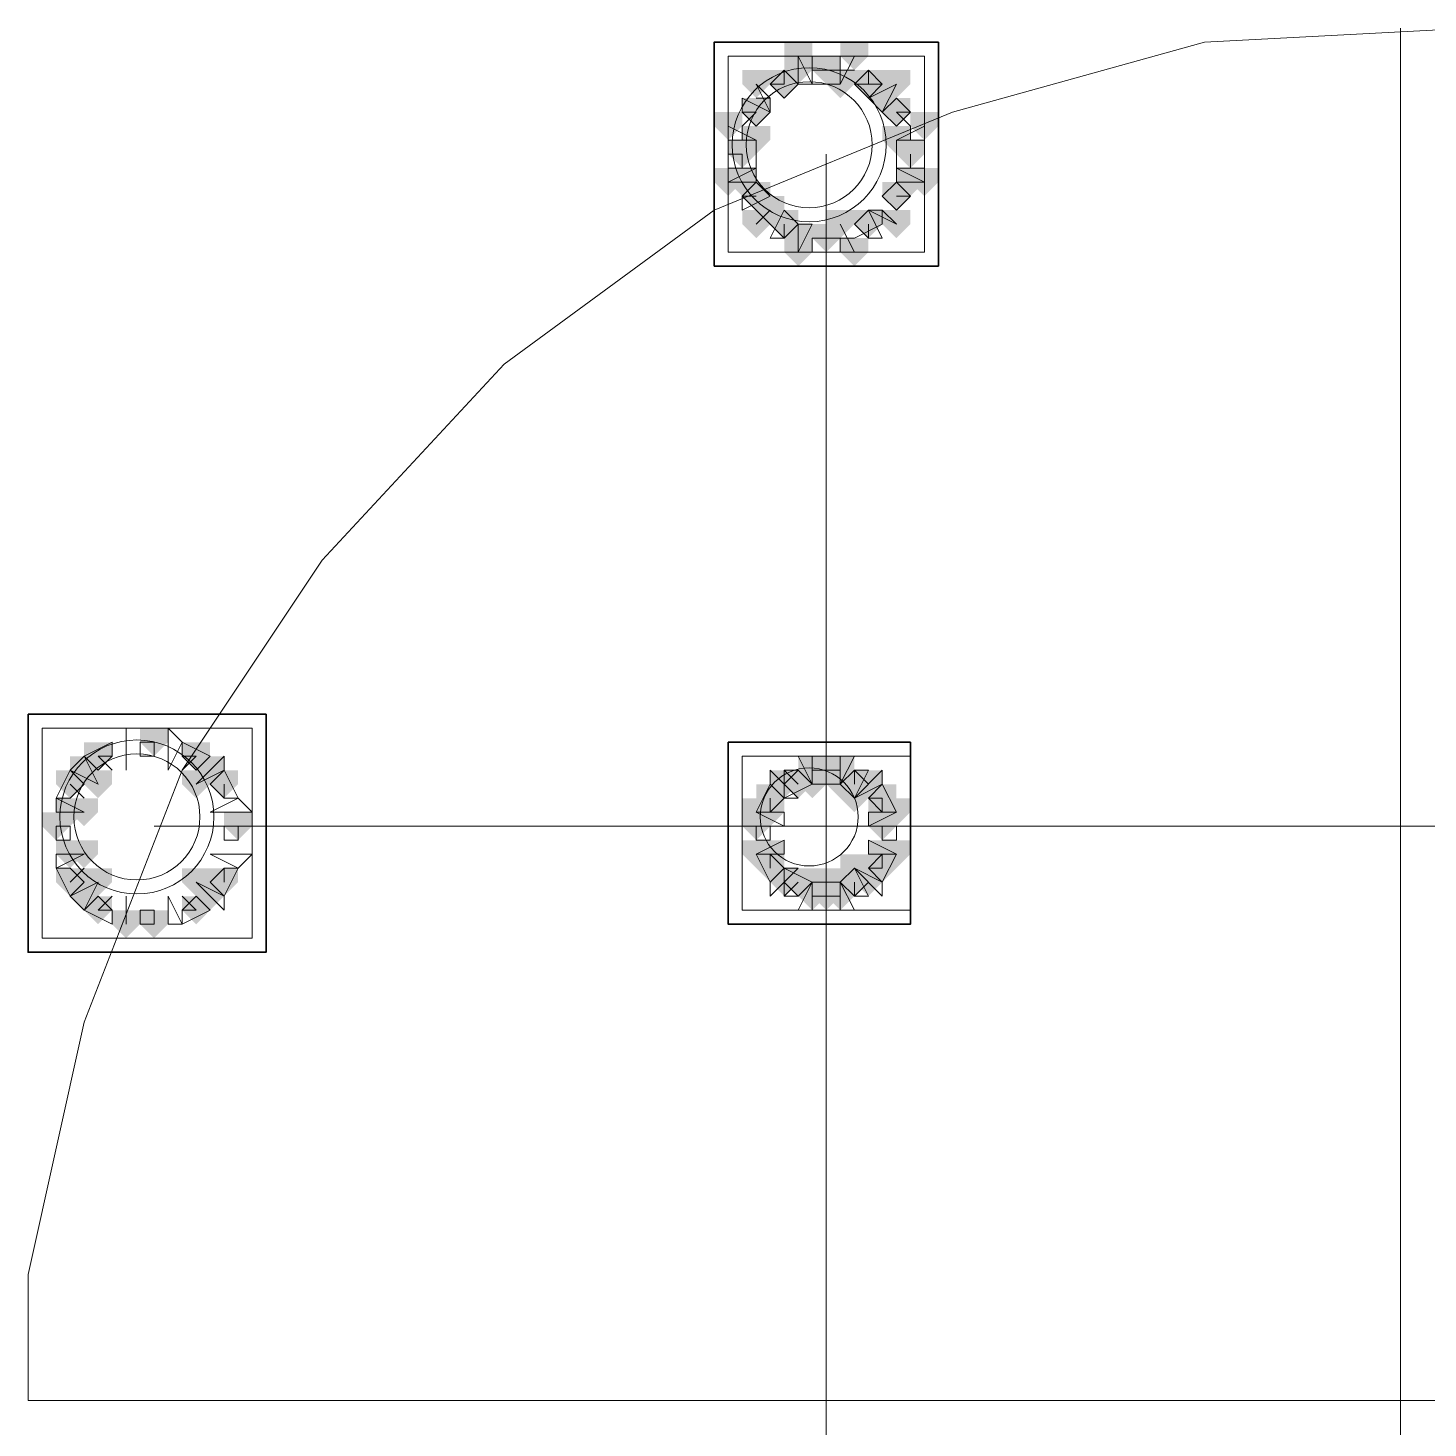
# Model space of a CAD drawing. Header units: millimetres. Extents: x 2315 to 4619, y 1334 to 1897.
# Drawn here: x 3536.06 to 3542.16, y 1554.59 to 1560.69 of the extents above; entities that cross this region are included whole.
import ezdxf

# ---------------------------------------------------------------- set-up
doc = ezdxf.new("R2010")
doc.units = ezdxf.units.MM
for name, color, linetype, true_color in [('PDF_10', 7, 'Continuous', 0x00b85c), ('PDF_AXIS', 7, 'Continuous', 0x00b85c), ('PDF_柱构件', 7, 'Continuous', 0x00b85c), ('PDF_转运站初步方案', 7, 'Continuous', 0x00b85c)]:
    doc.layers.add(name, color=color, linetype=linetype, true_color=true_color)
doc.layers.add('PDF_中心线层', color=1, linetype='Continuous')
doc.layers.add('PDF_粗实线层', color=7, linetype='Continuous')

msp = doc.modelspace()

# ---------------------------------------------------------------- hatches: boundary and pattern name
at = {"layer": 'PDF_10', "transparency": 33554559}
for points in [[(3539.5385, 1560.5703), (3539.4774, 1560.5703), (3539.4774, 1560.5093), (3539.5385, 1560.4482), (3539.5996, 1560.5093), (3539.5996, 1560.5703)], [(3539.5385, 1560.5703), (3539.4774, 1560.5703), (3539.4774, 1560.5093), (3539.5385, 1560.4482), (3539.5996, 1560.5093), (3539.5996, 1560.5703)], [(3539.5385, 1560.5703), (3539.4774, 1560.5703), (3539.4774, 1560.5093), (3539.5385, 1560.4482), (3539.5996, 1560.5093), (3539.5996, 1560.5703)], [(3539.3553, 1560.5093), (3539.2942, 1560.5093), (3539.2942, 1560.4482), (3539.3553, 1560.3871), (3539.4164, 1560.4482), (3539.4164, 1560.5093)], [(3539.3553, 1560.5093), (3539.2942, 1560.5093), (3539.2942, 1560.4482), (3539.3553, 1560.3871), (3539.4164, 1560.4482), (3539.4164, 1560.5093)], [(3539.7218, 1560.5093), (3539.6607, 1560.5093), (3539.6607, 1560.4482), (3539.7218, 1560.3871), (3539.7828, 1560.4482), (3539.7828, 1560.5093)], [(3539.7218, 1560.5093), (3539.6607, 1560.5093), (3539.6607, 1560.4482), (3539.7218, 1560.3871), (3539.7828, 1560.4482), (3539.7828, 1560.5093)], [(3539.2331, 1560.3871), (3539.172, 1560.3871), (3539.172, 1560.326), (3539.2331, 1560.2649), (3539.2942, 1560.326), (3539.2942, 1560.3871)], [(3539.2331, 1560.3871), (3539.172, 1560.3871), (3539.172, 1560.326), (3539.2331, 1560.2649), (3539.2942, 1560.326), (3539.2942, 1560.3871)], [(3539.8439, 1560.3871), (3539.7828, 1560.3871), (3539.7828, 1560.326), (3539.8439, 1560.2649), (3539.905, 1560.326), (3539.905, 1560.3871)], [(3539.8439, 1560.3871), (3539.7828, 1560.3871), (3539.7828, 1560.326), (3539.8439, 1560.2649), (3539.905, 1560.326), (3539.905, 1560.3871)], [(3539.172, 1560.2039), (3539.1109, 1560.2039), (3539.1109, 1560.1428), (3539.172, 1560.0817), (3539.2331, 1560.1428), (3539.2331, 1560.2039)], [(3539.172, 1560.2039), (3539.1109, 1560.2039), (3539.1109, 1560.1428), (3539.172, 1560.0817), (3539.2331, 1560.1428), (3539.2331, 1560.2039)], [(3539.905, 1560.2039), (3539.8439, 1560.2039), (3539.8439, 1560.1428), (3539.905, 1560.0817), (3539.9661, 1560.1428), (3539.9661, 1560.2039)], [(3539.905, 1560.2039), (3539.8439, 1560.2039), (3539.8439, 1560.1428), (3539.905, 1560.0817), (3539.9661, 1560.1428), (3539.9661, 1560.2039)], [(3539.905, 1560.2039), (3539.8439, 1560.2039), (3539.8439, 1560.1428), (3539.905, 1560.0817), (3539.9661, 1560.1428), (3539.9661, 1560.2039)], [(3539.2331, 1560.0206), (3539.172, 1560.0206), (3539.172, 1559.9595), (3539.2331, 1559.8985), (3539.2942, 1559.9595), (3539.2942, 1560.0206)], [(3539.2331, 1560.0206), (3539.172, 1560.0206), (3539.172, 1559.9595), (3539.2331, 1559.8985), (3539.2942, 1559.9595), (3539.2942, 1560.0206)], [(3539.8439, 1560.0206), (3539.7828, 1560.0206), (3539.7828, 1559.9595), (3539.8439, 1559.8985), (3539.905, 1559.9595), (3539.905, 1560.0206)], [(3539.8439, 1560.0206), (3539.7828, 1560.0206), (3539.7828, 1559.9595), (3539.8439, 1559.8985), (3539.905, 1559.9595), (3539.905, 1560.0206)], [(3539.3553, 1559.8985), (3539.2942, 1559.8985), (3539.2942, 1559.8374), (3539.3553, 1559.7763), (3539.4164, 1559.8374), (3539.4164, 1559.8985)], [(3539.3553, 1559.8985), (3539.2942, 1559.8985), (3539.2942, 1559.8374), (3539.3553, 1559.7763), (3539.4164, 1559.8374), (3539.4164, 1559.8985)], [(3539.7218, 1559.8985), (3539.6607, 1559.8985), (3539.6607, 1559.8374), (3539.7218, 1559.7763), (3539.7828, 1559.8374), (3539.7828, 1559.8985)], [(3539.7218, 1559.8985), (3539.6607, 1559.8985), (3539.6607, 1559.8374), (3539.7218, 1559.7763), (3539.7828, 1559.8374), (3539.7828, 1559.8985)], [(3539.5385, 1559.8374), (3539.4774, 1559.8374), (3539.4774, 1559.7763), (3539.5385, 1559.7152), (3539.5996, 1559.7763), (3539.5996, 1559.8374)], [(3539.5385, 1559.8374), (3539.4774, 1559.8374), (3539.4774, 1559.7763), (3539.5385, 1559.7152), (3539.5996, 1559.7763), (3539.5996, 1559.8374)], [(3536.6066, 1557.6385), (3536.5455, 1557.6385), (3536.5455, 1557.5774), (3536.6066, 1557.5163), (3536.6677, 1557.5774), (3536.6677, 1557.6385)], [(3536.6066, 1557.6385), (3536.5455, 1557.6385), (3536.5455, 1557.5774), (3536.6066, 1557.5163), (3536.6677, 1557.5774), (3536.6677, 1557.6385)], [(3536.3623, 1557.5774), (3536.3012, 1557.5774), (3536.3012, 1557.5163), (3536.3623, 1557.4552), (3536.4234, 1557.5163), (3536.4234, 1557.5774)], [(3536.3623, 1557.5774), (3536.3012, 1557.5774), (3536.3012, 1557.5163), (3536.3623, 1557.4552), (3536.4234, 1557.5163), (3536.4234, 1557.5774)], [(3536.7899, 1557.5774), (3536.7288, 1557.5774), (3536.7288, 1557.5163), (3536.7899, 1557.4552), (3536.8509, 1557.5163), (3536.8509, 1557.5774)], [(3536.7899, 1557.5774), (3536.7288, 1557.5774), (3536.7288, 1557.5163), (3536.7899, 1557.4552), (3536.8509, 1557.5163), (3536.8509, 1557.5774)], [(3539.5385, 1557.5163), (3539.4774, 1557.5163), (3539.4774, 1557.4552), (3539.5385, 1557.3941), (3539.5996, 1557.4552), (3539.5996, 1557.5163)], [(3539.5385, 1557.5163), (3539.4774, 1557.5163), (3539.4774, 1557.4552), (3539.5385, 1557.3941), (3539.5996, 1557.4552), (3539.5996, 1557.5163)], [(3539.5385, 1557.5163), (3539.4774, 1557.5163), (3539.4774, 1557.4552), (3539.5385, 1557.3941), (3539.5996, 1557.4552), (3539.5996, 1557.5163)], [(3536.2401, 1557.4552), (3536.1791, 1557.4552), (3536.1791, 1557.3941), (3536.2401, 1557.333), (3536.3012, 1557.3941), (3536.3012, 1557.4552)], [(3536.2401, 1557.4552), (3536.1791, 1557.4552), (3536.1791, 1557.3941), (3536.2401, 1557.333), (3536.3012, 1557.3941), (3536.3012, 1557.4552)], [(3536.912, 1557.4552), (3536.8509, 1557.4552), (3536.8509, 1557.3941), (3536.912, 1557.333), (3536.9731, 1557.3941), (3536.9731, 1557.4552)], [(3536.912, 1557.4552), (3536.8509, 1557.4552), (3536.8509, 1557.3941), (3536.912, 1557.333), (3536.9731, 1557.3941), (3536.9731, 1557.4552)], [(3539.4164, 1557.4552), (3539.3553, 1557.4552), (3539.3553, 1557.3941), (3539.4164, 1557.333), (3539.4774, 1557.3941), (3539.4774, 1557.4552)], [(3539.4164, 1557.4552), (3539.3553, 1557.4552), (3539.3553, 1557.3941), (3539.4164, 1557.333), (3539.4774, 1557.3941), (3539.4774, 1557.4552)], [(3539.6607, 1557.4552), (3539.5996, 1557.4552), (3539.5996, 1557.3941), (3539.6607, 1557.333), (3539.7218, 1557.3941), (3539.7218, 1557.4552)], [(3539.6607, 1557.4552), (3539.5996, 1557.4552), (3539.5996, 1557.3941), (3539.6607, 1557.333), (3539.7218, 1557.3941), (3539.7218, 1557.4552)], [(3539.2942, 1557.3941), (3539.2331, 1557.3941), (3539.2331, 1557.333), (3539.2942, 1557.272), (3539.3553, 1557.333), (3539.3553, 1557.3941)], [(3539.2942, 1557.3941), (3539.2331, 1557.3941), (3539.2331, 1557.333), (3539.2942, 1557.272), (3539.3553, 1557.333), (3539.3553, 1557.3941)], [(3539.2942, 1557.3941), (3539.2331, 1557.3941), (3539.2331, 1557.333), (3539.2942, 1557.272), (3539.3553, 1557.333), (3539.3553, 1557.3941)], [(3539.7828, 1557.3941), (3539.7218, 1557.3941), (3539.7218, 1557.333), (3539.7828, 1557.272), (3539.8439, 1557.333), (3539.8439, 1557.3941)], [(3539.7828, 1557.3941), (3539.7218, 1557.3941), (3539.7218, 1557.333), (3539.7828, 1557.272), (3539.8439, 1557.333), (3539.8439, 1557.3941)], [(3536.1791, 1557.272), (3536.118, 1557.272), (3536.118, 1557.2109), (3536.1791, 1557.1498), (3536.2401, 1557.2109), (3536.2401, 1557.272)], [(3536.1791, 1557.272), (3536.118, 1557.272), (3536.118, 1557.2109), (3536.1791, 1557.1498), (3536.2401, 1557.2109), (3536.2401, 1557.272)], [(3536.9731, 1557.272), (3536.912, 1557.272), (3536.912, 1557.2109), (3536.9731, 1557.1498), (3537.0342, 1557.2109), (3537.0342, 1557.272)], [(3536.9731, 1557.272), (3536.912, 1557.272), (3536.912, 1557.2109), (3536.9731, 1557.1498), (3537.0342, 1557.2109), (3537.0342, 1557.272)], [(3539.2331, 1557.272), (3539.172, 1557.272), (3539.172, 1557.2109), (3539.2331, 1557.1498), (3539.2942, 1557.2109), (3539.2942, 1557.272)], [(3539.2331, 1557.272), (3539.172, 1557.272), (3539.172, 1557.2109), (3539.2331, 1557.1498), (3539.2942, 1557.2109), (3539.2942, 1557.272)], [(3539.7828, 1557.272), (3539.7218, 1557.272), (3539.7218, 1557.2109), (3539.7828, 1557.1498), (3539.8439, 1557.2109), (3539.8439, 1557.272)], [(3539.7828, 1557.272), (3539.7218, 1557.272), (3539.7218, 1557.2109), (3539.7828, 1557.1498), (3539.8439, 1557.2109), (3539.8439, 1557.272)], [(3539.2942, 1557.0887), (3539.2331, 1557.0887), (3539.2331, 1557.0276), (3539.2942, 1556.9666), (3539.3553, 1557.0276), (3539.3553, 1557.0887)], [(3539.2942, 1557.0887), (3539.2331, 1557.0887), (3539.2331, 1557.0276), (3539.2942, 1556.9666), (3539.3553, 1557.0276), (3539.3553, 1557.0887)], [(3539.2942, 1557.0887), (3539.2331, 1557.0887), (3539.2331, 1557.0276), (3539.2942, 1556.9666), (3539.3553, 1557.0276), (3539.3553, 1557.0887)], [(3539.7828, 1557.0887), (3539.7218, 1557.0887), (3539.7218, 1557.0276), (3539.7828, 1556.9666), (3539.8439, 1557.0276), (3539.8439, 1557.0887)], [(3539.7828, 1557.0887), (3539.7218, 1557.0887), (3539.7218, 1557.0276), (3539.7828, 1556.9666), (3539.8439, 1557.0276), (3539.8439, 1557.0887)], [(3536.2401, 1557.0276), (3536.1791, 1557.0276), (3536.1791, 1556.9666), (3536.2401, 1556.9055), (3536.3012, 1556.9666), (3536.3012, 1557.0276)], [(3536.2401, 1557.0276), (3536.1791, 1557.0276), (3536.1791, 1556.9666), (3536.2401, 1556.9055), (3536.3012, 1556.9666), (3536.3012, 1557.0276)], [(3536.912, 1557.0276), (3536.8509, 1557.0276), (3536.8509, 1556.9666), (3536.912, 1556.9055), (3536.9731, 1556.9666), (3536.9731, 1557.0276)], [(3536.912, 1557.0276), (3536.8509, 1557.0276), (3536.8509, 1556.9666), (3536.912, 1556.9055), (3536.9731, 1556.9666), (3536.9731, 1557.0276)], [(3539.4164, 1557.0276), (3539.3553, 1557.0276), (3539.3553, 1556.9666), (3539.4164, 1556.9055), (3539.4774, 1556.9666), (3539.4774, 1557.0276)], [(3539.4164, 1557.0276), (3539.3553, 1557.0276), (3539.3553, 1556.9666), (3539.4164, 1556.9055), (3539.4774, 1556.9666), (3539.4774, 1557.0276)], [(3539.6607, 1557.0276), (3539.5996, 1557.0276), (3539.5996, 1556.9666), (3539.6607, 1556.9055), (3539.7218, 1556.9666), (3539.7218, 1557.0276)], [(3539.6607, 1557.0276), (3539.5996, 1557.0276), (3539.5996, 1556.9666), (3539.6607, 1556.9055), (3539.7218, 1556.9666), (3539.7218, 1557.0276)], [(3539.5385, 1556.9666), (3539.4774, 1556.9666), (3539.4774, 1556.9055), (3539.5385, 1556.8444), (3539.5996, 1556.9055), (3539.5996, 1556.9666)], [(3539.5385, 1556.9666), (3539.4774, 1556.9666), (3539.4774, 1556.9055), (3539.5385, 1556.8444), (3539.5996, 1556.9055), (3539.5996, 1556.9666)], [(3539.5385, 1556.9666), (3539.4774, 1556.9666), (3539.4774, 1556.9055), (3539.5385, 1556.8444), (3539.5996, 1556.9055), (3539.5996, 1556.9666)], [(3536.3623, 1556.9055), (3536.3012, 1556.9055), (3536.3012, 1556.8444), (3536.3623, 1556.7833), (3536.4234, 1556.8444), (3536.4234, 1556.9055)], [(3536.3623, 1556.9055), (3536.3012, 1556.9055), (3536.3012, 1556.8444), (3536.3623, 1556.7833), (3536.4234, 1556.8444), (3536.4234, 1556.9055)], [(3536.7899, 1556.9055), (3536.7288, 1556.9055), (3536.7288, 1556.8444), (3536.7899, 1556.7833), (3536.8509, 1556.8444), (3536.8509, 1556.9055)], [(3536.7899, 1556.9055), (3536.7288, 1556.9055), (3536.7288, 1556.8444), (3536.7899, 1556.7833), (3536.8509, 1556.8444), (3536.8509, 1556.9055)], [(3536.6066, 1556.8444), (3536.5455, 1556.8444), (3536.5455, 1556.7833), (3536.6066, 1556.7222), (3536.6677, 1556.7833), (3536.6677, 1556.8444)], [(3536.6066, 1556.8444), (3536.5455, 1556.8444), (3536.5455, 1556.7833), (3536.6066, 1556.7222), (3536.6677, 1556.7833), (3536.6677, 1556.8444)]]:
    msp.add_hatch(color=256, dxfattribs=at).paths.add_polyline_path(points)
at = {"layer": 'PDF_柱构件', "transparency": 33554559}
for points in [[(3539.4164, 1560.6314), (3539.3553, 1560.6314), (3539.3553, 1560.5703), (3539.4164, 1560.5093), (3539.4774, 1560.5703), (3539.4774, 1560.6314)], [(3539.6607, 1560.6314), (3539.5996, 1560.6314), (3539.5996, 1560.5703), (3539.6607, 1560.5093), (3539.7218, 1560.5703), (3539.7218, 1560.6314)], [(3539.4164, 1560.5703), (3539.3553, 1560.5703), (3539.3553, 1560.5093), (3539.4164, 1560.4482), (3539.4774, 1560.5093), (3539.4774, 1560.5703)], [(3539.2331, 1560.5093), (3539.172, 1560.5093), (3539.172, 1560.4482), (3539.2331, 1560.3871), (3539.2942, 1560.4482), (3539.2942, 1560.5093)], [(3539.5996, 1560.5093), (3539.5385, 1560.5093), (3539.5385, 1560.4482), (3539.5996, 1560.3871), (3539.6607, 1560.4482), (3539.6607, 1560.5093)], [(3539.8439, 1560.5093), (3539.7828, 1560.5093), (3539.7828, 1560.4482), (3539.8439, 1560.3871), (3539.905, 1560.4482), (3539.905, 1560.5093)], [(3539.7828, 1560.4482), (3539.7218, 1560.4482), (3539.7218, 1560.3871), (3539.7828, 1560.326), (3539.8439, 1560.3871), (3539.8439, 1560.4482)], [(3539.1109, 1560.326), (3539.0499, 1560.326), (3539.0499, 1560.2649), (3539.1109, 1560.2039), (3539.172, 1560.2649), (3539.172, 1560.326)], [(3539.9661, 1560.326), (3539.905, 1560.326), (3539.905, 1560.2649), (3539.9661, 1560.2039), (3540.0272, 1560.2649), (3540.0272, 1560.326)], [(3539.2331, 1560.2649), (3539.172, 1560.2649), (3539.172, 1560.2039), (3539.2331, 1560.1428), (3539.2942, 1560.2039), (3539.2942, 1560.2649)], [(3539.8439, 1560.2649), (3539.7828, 1560.2649), (3539.7828, 1560.2039), (3539.8439, 1560.1428), (3539.905, 1560.2039), (3539.905, 1560.2649)], [(3539.1109, 1560.0817), (3539.0499, 1560.0817), (3539.0499, 1560.0206), (3539.1109, 1559.9595), (3539.172, 1560.0206), (3539.172, 1560.0817)], [(3539.172, 1560.0817), (3539.1109, 1560.0817), (3539.1109, 1560.0206), (3539.172, 1559.9595), (3539.2331, 1560.0206), (3539.2331, 1560.0817)], [(3539.905, 1560.0817), (3539.8439, 1560.0817), (3539.8439, 1560.0206), (3539.905, 1559.9595), (3539.9661, 1560.0206), (3539.9661, 1560.0817)], [(3539.9661, 1560.0817), (3539.905, 1560.0817), (3539.905, 1560.0206), (3539.9661, 1559.9595), (3540.0272, 1560.0206), (3540.0272, 1560.0817)], [(3539.2942, 1559.9595), (3539.2331, 1559.9595), (3539.2331, 1559.8985), (3539.2942, 1559.8374), (3539.3553, 1559.8985), (3539.3553, 1559.9595)], [(3539.2331, 1559.8985), (3539.172, 1559.8985), (3539.172, 1559.8374), (3539.2331, 1559.7763), (3539.2942, 1559.8374), (3539.2942, 1559.8985)], [(3539.5996, 1559.8985), (3539.5385, 1559.8985), (3539.5385, 1559.8374), (3539.5996, 1559.7763), (3539.6607, 1559.8374), (3539.6607, 1559.8985)], [(3539.8439, 1559.8985), (3539.7828, 1559.8985), (3539.7828, 1559.8374), (3539.8439, 1559.7763), (3539.905, 1559.8374), (3539.905, 1559.8985)], [(3539.4164, 1559.8374), (3539.3553, 1559.8374), (3539.3553, 1559.7763), (3539.4164, 1559.7152), (3539.4774, 1559.7763), (3539.4774, 1559.8374)], [(3539.4164, 1559.7763), (3539.3553, 1559.7763), (3539.3553, 1559.7152), (3539.4164, 1559.6541), (3539.4774, 1559.7152), (3539.4774, 1559.7763)], [(3539.6607, 1559.7763), (3539.5996, 1559.7763), (3539.5996, 1559.7152), (3539.6607, 1559.6541), (3539.7218, 1559.7152), (3539.7218, 1559.7763)], [(3536.3012, 1557.5163), (3536.2401, 1557.5163), (3536.2401, 1557.4552), (3536.3012, 1557.3941), (3536.3623, 1557.4552), (3536.3623, 1557.5163)], [(3536.8509, 1557.5163), (3536.7899, 1557.5163), (3536.7899, 1557.4552), (3536.8509, 1557.3941), (3536.912, 1557.4552), (3536.912, 1557.5163)], [(3539.4774, 1557.5163), (3539.4164, 1557.5163), (3539.4164, 1557.4552), (3539.4774, 1557.3941), (3539.5385, 1557.4552), (3539.5385, 1557.5163)], [(3539.5996, 1557.5163), (3539.5385, 1557.5163), (3539.5385, 1557.4552), (3539.5996, 1557.3941), (3539.6607, 1557.4552), (3539.6607, 1557.5163)], [(3536.3623, 1557.4552), (3536.3012, 1557.4552), (3536.3012, 1557.3941), (3536.3623, 1557.333), (3536.4234, 1557.3941), (3536.4234, 1557.4552)], [(3536.7899, 1557.4552), (3536.7288, 1557.4552), (3536.7288, 1557.3941), (3536.7899, 1557.333), (3536.8509, 1557.3941), (3536.8509, 1557.4552)], [(3539.3553, 1557.4552), (3539.2942, 1557.4552), (3539.2942, 1557.3941), (3539.3553, 1557.333), (3539.4164, 1557.3941), (3539.4164, 1557.4552)], [(3539.4774, 1557.4552), (3539.4164, 1557.4552), (3539.4164, 1557.3941), (3539.4774, 1557.333), (3539.5385, 1557.3941), (3539.5385, 1557.4552)], [(3539.5996, 1557.4552), (3539.5385, 1557.4552), (3539.5385, 1557.3941), (3539.5996, 1557.333), (3539.6607, 1557.3941), (3539.6607, 1557.4552)], [(3539.7218, 1557.4552), (3539.6607, 1557.4552), (3539.6607, 1557.3941), (3539.7218, 1557.333), (3539.7828, 1557.3941), (3539.7828, 1557.4552)], [(3539.6607, 1557.3941), (3539.5996, 1557.3941), (3539.5996, 1557.333), (3539.6607, 1557.272), (3539.7218, 1557.333), (3539.7218, 1557.3941)], [(3536.2401, 1557.333), (3536.1791, 1557.333), (3536.1791, 1557.272), (3536.2401, 1557.2109), (3536.3012, 1557.272), (3536.3012, 1557.333)], [(3536.3012, 1557.333), (3536.2401, 1557.333), (3536.2401, 1557.272), (3536.3012, 1557.2109), (3536.3623, 1557.272), (3536.3623, 1557.333)], [(3539.2331, 1557.333), (3539.172, 1557.333), (3539.172, 1557.272), (3539.2331, 1557.2109), (3539.2942, 1557.272), (3539.2942, 1557.333)], [(3539.2942, 1557.333), (3539.2331, 1557.333), (3539.2331, 1557.272), (3539.2942, 1557.2109), (3539.3553, 1557.272), (3539.3553, 1557.333)], [(3539.7828, 1557.333), (3539.7218, 1557.333), (3539.7218, 1557.272), (3539.7828, 1557.2109), (3539.8439, 1557.272), (3539.8439, 1557.333)], [(3539.8439, 1557.333), (3539.7828, 1557.333), (3539.7828, 1557.272), (3539.8439, 1557.2109), (3539.905, 1557.272), (3539.905, 1557.333)], [(3536.2401, 1557.1498), (3536.1791, 1557.1498), (3536.1791, 1557.0887), (3536.2401, 1557.0276), (3536.3012, 1557.0887), (3536.3012, 1557.1498)], [(3536.3012, 1557.1498), (3536.2401, 1557.1498), (3536.2401, 1557.0887), (3536.3012, 1557.0276), (3536.3623, 1557.0887), (3536.3623, 1557.1498)], [(3539.2331, 1557.1498), (3539.172, 1557.1498), (3539.172, 1557.0887), (3539.2331, 1557.0276), (3539.2942, 1557.0887), (3539.2942, 1557.1498)], [(3539.2942, 1557.1498), (3539.2331, 1557.1498), (3539.2331, 1557.0887), (3539.2942, 1557.0276), (3539.3553, 1557.0887), (3539.3553, 1557.1498)], [(3539.7828, 1557.1498), (3539.7218, 1557.1498), (3539.7218, 1557.0887), (3539.7828, 1557.0276), (3539.8439, 1557.0887), (3539.8439, 1557.1498)], [(3539.8439, 1557.1498), (3539.7828, 1557.1498), (3539.7828, 1557.0887), (3539.8439, 1557.0276), (3539.905, 1557.0887), (3539.905, 1557.1498)], [(3539.6607, 1557.0887), (3539.5996, 1557.0887), (3539.5996, 1557.0276), (3539.6607, 1556.9666), (3539.7218, 1557.0276), (3539.7218, 1557.0887)], [(3536.3623, 1557.0276), (3536.3012, 1557.0276), (3536.3012, 1556.9666), (3536.3623, 1556.9055), (3536.4234, 1556.9666), (3536.4234, 1557.0276)], [(3536.7899, 1557.0276), (3536.7288, 1557.0276), (3536.7288, 1556.9666), (3536.7899, 1556.9055), (3536.8509, 1556.9666), (3536.8509, 1557.0276)], [(3539.3553, 1557.0276), (3539.2942, 1557.0276), (3539.2942, 1556.9666), (3539.3553, 1556.9055), (3539.4164, 1556.9666), (3539.4164, 1557.0276)], [(3539.4774, 1557.0276), (3539.4164, 1557.0276), (3539.4164, 1556.9666), (3539.4774, 1556.9055), (3539.5385, 1556.9666), (3539.5385, 1557.0276)], [(3539.5996, 1557.0276), (3539.5385, 1557.0276), (3539.5385, 1556.9666), (3539.5996, 1556.9055), (3539.6607, 1556.9666), (3539.6607, 1557.0276)], [(3539.7218, 1557.0276), (3539.6607, 1557.0276), (3539.6607, 1556.9666), (3539.7218, 1556.9055), (3539.7828, 1556.9666), (3539.7828, 1557.0276)], [(3536.3012, 1556.9666), (3536.2401, 1556.9666), (3536.2401, 1556.9055), (3536.3012, 1556.8444), (3536.3623, 1556.9055), (3536.3623, 1556.9666)], [(3536.8509, 1556.9666), (3536.7899, 1556.9666), (3536.7899, 1556.9055), (3536.8509, 1556.8444), (3536.912, 1556.9055), (3536.912, 1556.9666)], [(3539.4774, 1556.9666), (3539.4164, 1556.9666), (3539.4164, 1556.9055), (3539.4774, 1556.8444), (3539.5385, 1556.9055), (3539.5385, 1556.9666)], [(3539.5996, 1556.9666), (3539.5385, 1556.9666), (3539.5385, 1556.9055), (3539.5996, 1556.8444), (3539.6607, 1556.9055), (3539.6607, 1556.9666)], [(3536.4845, 1556.8444), (3536.4234, 1556.8444), (3536.4234, 1556.7833), (3536.4845, 1556.7222), (3536.5455, 1556.7833), (3536.5455, 1556.8444)]]:
    msp.add_hatch(color=256, dxfattribs=at).paths.add_polyline_path(points)
at = {"layer": 'PDF_转运站初步方案', "transparency": 33554559}
for points in [[(3539.5385, 1560.5703), (3539.4774, 1560.5703), (3539.4774, 1560.5093), (3539.5385, 1560.4482), (3539.5996, 1560.5093), (3539.5996, 1560.5703)], [(3539.5385, 1560.5703), (3539.4774, 1560.5703), (3539.4774, 1560.5093), (3539.5385, 1560.4482), (3539.5996, 1560.5093), (3539.5996, 1560.5703)], [(3539.3553, 1560.5093), (3539.2942, 1560.5093), (3539.2942, 1560.4482), (3539.3553, 1560.3871), (3539.4164, 1560.4482), (3539.4164, 1560.5093)], [(3539.3553, 1560.5093), (3539.2942, 1560.5093), (3539.2942, 1560.4482), (3539.3553, 1560.3871), (3539.4164, 1560.4482), (3539.4164, 1560.5093)], [(3539.7218, 1560.5093), (3539.6607, 1560.5093), (3539.6607, 1560.4482), (3539.7218, 1560.3871), (3539.7828, 1560.4482), (3539.7828, 1560.5093)], [(3539.7218, 1560.5093), (3539.6607, 1560.5093), (3539.6607, 1560.4482), (3539.7218, 1560.3871), (3539.7828, 1560.4482), (3539.7828, 1560.5093)], [(3539.2331, 1560.3871), (3539.172, 1560.3871), (3539.172, 1560.326), (3539.2331, 1560.2649), (3539.2942, 1560.326), (3539.2942, 1560.3871)], [(3539.2331, 1560.3871), (3539.172, 1560.3871), (3539.172, 1560.326), (3539.2331, 1560.2649), (3539.2942, 1560.326), (3539.2942, 1560.3871)], [(3539.8439, 1560.3871), (3539.7828, 1560.3871), (3539.7828, 1560.326), (3539.8439, 1560.2649), (3539.905, 1560.326), (3539.905, 1560.3871)], [(3539.8439, 1560.3871), (3539.7828, 1560.3871), (3539.7828, 1560.326), (3539.8439, 1560.2649), (3539.905, 1560.326), (3539.905, 1560.3871)], [(3539.172, 1560.2039), (3539.1109, 1560.2039), (3539.1109, 1560.1428), (3539.172, 1560.0817), (3539.2331, 1560.1428), (3539.2331, 1560.2039)], [(3539.172, 1560.2039), (3539.1109, 1560.2039), (3539.1109, 1560.1428), (3539.172, 1560.0817), (3539.2331, 1560.1428), (3539.2331, 1560.2039)], [(3539.905, 1560.2039), (3539.8439, 1560.2039), (3539.8439, 1560.1428), (3539.905, 1560.0817), (3539.9661, 1560.1428), (3539.9661, 1560.2039)], [(3539.905, 1560.2039), (3539.8439, 1560.2039), (3539.8439, 1560.1428), (3539.905, 1560.0817), (3539.9661, 1560.1428), (3539.9661, 1560.2039)], [(3539.2331, 1560.0206), (3539.172, 1560.0206), (3539.172, 1559.9595), (3539.2331, 1559.8985), (3539.2942, 1559.9595), (3539.2942, 1560.0206)], [(3539.2331, 1560.0206), (3539.172, 1560.0206), (3539.172, 1559.9595), (3539.2331, 1559.8985), (3539.2942, 1559.9595), (3539.2942, 1560.0206)], [(3539.8439, 1560.0206), (3539.7828, 1560.0206), (3539.7828, 1559.9595), (3539.8439, 1559.8985), (3539.905, 1559.9595), (3539.905, 1560.0206)], [(3539.8439, 1560.0206), (3539.7828, 1560.0206), (3539.7828, 1559.9595), (3539.8439, 1559.8985), (3539.905, 1559.9595), (3539.905, 1560.0206)], [(3539.3553, 1559.8985), (3539.2942, 1559.8985), (3539.2942, 1559.8374), (3539.3553, 1559.7763), (3539.4164, 1559.8374), (3539.4164, 1559.8985)], [(3539.3553, 1559.8985), (3539.2942, 1559.8985), (3539.2942, 1559.8374), (3539.3553, 1559.7763), (3539.4164, 1559.8374), (3539.4164, 1559.8985)], [(3539.7218, 1559.8985), (3539.6607, 1559.8985), (3539.6607, 1559.8374), (3539.7218, 1559.7763), (3539.7828, 1559.8374), (3539.7828, 1559.8985)], [(3539.7218, 1559.8985), (3539.6607, 1559.8985), (3539.6607, 1559.8374), (3539.7218, 1559.7763), (3539.7828, 1559.8374), (3539.7828, 1559.8985)], [(3539.5385, 1559.8374), (3539.4774, 1559.8374), (3539.4774, 1559.7763), (3539.5385, 1559.7152), (3539.5996, 1559.7763), (3539.5996, 1559.8374)], [(3539.5385, 1559.8374), (3539.4774, 1559.8374), (3539.4774, 1559.7763), (3539.5385, 1559.7152), (3539.5996, 1559.7763), (3539.5996, 1559.8374)], [(3536.6066, 1557.6385), (3536.5455, 1557.6385), (3536.5455, 1557.5774), (3536.6066, 1557.5163), (3536.6677, 1557.5774), (3536.6677, 1557.6385)], [(3536.6066, 1557.6385), (3536.5455, 1557.6385), (3536.5455, 1557.5774), (3536.6066, 1557.5163), (3536.6677, 1557.5774), (3536.6677, 1557.6385)], [(3536.3623, 1557.5774), (3536.3012, 1557.5774), (3536.3012, 1557.5163), (3536.3623, 1557.4552), (3536.4234, 1557.5163), (3536.4234, 1557.5774)], [(3536.3623, 1557.5774), (3536.3012, 1557.5774), (3536.3012, 1557.5163), (3536.3623, 1557.4552), (3536.4234, 1557.5163), (3536.4234, 1557.5774)], [(3536.7899, 1557.5774), (3536.7288, 1557.5774), (3536.7288, 1557.5163), (3536.7899, 1557.4552), (3536.8509, 1557.5163), (3536.8509, 1557.5774)], [(3536.7899, 1557.5774), (3536.7288, 1557.5774), (3536.7288, 1557.5163), (3536.7899, 1557.4552), (3536.8509, 1557.5163), (3536.8509, 1557.5774)], [(3539.5385, 1557.5163), (3539.4774, 1557.5163), (3539.4774, 1557.4552), (3539.5385, 1557.3941), (3539.5996, 1557.4552), (3539.5996, 1557.5163)], [(3539.5385, 1557.5163), (3539.4774, 1557.5163), (3539.4774, 1557.4552), (3539.5385, 1557.3941), (3539.5996, 1557.4552), (3539.5996, 1557.5163)], [(3536.2401, 1557.4552), (3536.1791, 1557.4552), (3536.1791, 1557.3941), (3536.2401, 1557.333), (3536.3012, 1557.3941), (3536.3012, 1557.4552)], [(3536.2401, 1557.4552), (3536.1791, 1557.4552), (3536.1791, 1557.3941), (3536.2401, 1557.333), (3536.3012, 1557.3941), (3536.3012, 1557.4552)], [(3536.912, 1557.4552), (3536.8509, 1557.4552), (3536.8509, 1557.3941), (3536.912, 1557.333), (3536.9731, 1557.3941), (3536.9731, 1557.4552)], [(3536.912, 1557.4552), (3536.8509, 1557.4552), (3536.8509, 1557.3941), (3536.912, 1557.333), (3536.9731, 1557.3941), (3536.9731, 1557.4552)], [(3539.4164, 1557.4552), (3539.3553, 1557.4552), (3539.3553, 1557.3941), (3539.4164, 1557.333), (3539.4774, 1557.3941), (3539.4774, 1557.4552)], [(3539.4164, 1557.4552), (3539.3553, 1557.4552), (3539.3553, 1557.3941), (3539.4164, 1557.333), (3539.4774, 1557.3941), (3539.4774, 1557.4552)], [(3539.6607, 1557.4552), (3539.5996, 1557.4552), (3539.5996, 1557.3941), (3539.6607, 1557.333), (3539.7218, 1557.3941), (3539.7218, 1557.4552)], [(3539.6607, 1557.4552), (3539.5996, 1557.4552), (3539.5996, 1557.3941), (3539.6607, 1557.333), (3539.7218, 1557.3941), (3539.7218, 1557.4552)], [(3539.2942, 1557.3941), (3539.2331, 1557.3941), (3539.2331, 1557.333), (3539.2942, 1557.272), (3539.3553, 1557.333), (3539.3553, 1557.3941)], [(3539.2942, 1557.3941), (3539.2331, 1557.3941), (3539.2331, 1557.333), (3539.2942, 1557.272), (3539.3553, 1557.333), (3539.3553, 1557.3941)], [(3539.7828, 1557.3941), (3539.7218, 1557.3941), (3539.7218, 1557.333), (3539.7828, 1557.272), (3539.8439, 1557.333), (3539.8439, 1557.3941)], [(3539.7828, 1557.3941), (3539.7218, 1557.3941), (3539.7218, 1557.333), (3539.7828, 1557.272), (3539.8439, 1557.333), (3539.8439, 1557.3941)], [(3536.1791, 1557.272), (3536.118, 1557.272), (3536.118, 1557.2109), (3536.1791, 1557.1498), (3536.2401, 1557.2109), (3536.2401, 1557.272)], [(3536.1791, 1557.272), (3536.118, 1557.272), (3536.118, 1557.2109), (3536.1791, 1557.1498), (3536.2401, 1557.2109), (3536.2401, 1557.272)], [(3536.9731, 1557.272), (3536.912, 1557.272), (3536.912, 1557.2109), (3536.9731, 1557.1498), (3537.0342, 1557.2109), (3537.0342, 1557.272)], [(3536.9731, 1557.272), (3536.912, 1557.272), (3536.912, 1557.2109), (3536.9731, 1557.1498), (3537.0342, 1557.2109), (3537.0342, 1557.272)], [(3539.2331, 1557.272), (3539.172, 1557.272), (3539.172, 1557.2109), (3539.2331, 1557.1498), (3539.2942, 1557.2109), (3539.2942, 1557.272)], [(3539.2331, 1557.272), (3539.172, 1557.272), (3539.172, 1557.2109), (3539.2331, 1557.1498), (3539.2942, 1557.2109), (3539.2942, 1557.272)], [(3539.7828, 1557.272), (3539.7218, 1557.272), (3539.7218, 1557.2109), (3539.7828, 1557.1498), (3539.8439, 1557.2109), (3539.8439, 1557.272)], [(3539.7828, 1557.272), (3539.7218, 1557.272), (3539.7218, 1557.2109), (3539.7828, 1557.1498), (3539.8439, 1557.2109), (3539.8439, 1557.272)], [(3539.2942, 1557.0887), (3539.2331, 1557.0887), (3539.2331, 1557.0276), (3539.2942, 1556.9666), (3539.3553, 1557.0276), (3539.3553, 1557.0887)], [(3539.2942, 1557.0887), (3539.2331, 1557.0887), (3539.2331, 1557.0276), (3539.2942, 1556.9666), (3539.3553, 1557.0276), (3539.3553, 1557.0887)], [(3539.7828, 1557.0887), (3539.7218, 1557.0887), (3539.7218, 1557.0276), (3539.7828, 1556.9666), (3539.8439, 1557.0276), (3539.8439, 1557.0887)], [(3539.7828, 1557.0887), (3539.7218, 1557.0887), (3539.7218, 1557.0276), (3539.7828, 1556.9666), (3539.8439, 1557.0276), (3539.8439, 1557.0887)], [(3536.2401, 1557.0276), (3536.1791, 1557.0276), (3536.1791, 1556.9666), (3536.2401, 1556.9055), (3536.3012, 1556.9666), (3536.3012, 1557.0276)], [(3536.2401, 1557.0276), (3536.1791, 1557.0276), (3536.1791, 1556.9666), (3536.2401, 1556.9055), (3536.3012, 1556.9666), (3536.3012, 1557.0276)], [(3536.912, 1557.0276), (3536.8509, 1557.0276), (3536.8509, 1556.9666), (3536.912, 1556.9055), (3536.9731, 1556.9666), (3536.9731, 1557.0276)], [(3536.912, 1557.0276), (3536.8509, 1557.0276), (3536.8509, 1556.9666), (3536.912, 1556.9055), (3536.9731, 1556.9666), (3536.9731, 1557.0276)], [(3539.4164, 1557.0276), (3539.3553, 1557.0276), (3539.3553, 1556.9666), (3539.4164, 1556.9055), (3539.4774, 1556.9666), (3539.4774, 1557.0276)], [(3539.4164, 1557.0276), (3539.3553, 1557.0276), (3539.3553, 1556.9666), (3539.4164, 1556.9055), (3539.4774, 1556.9666), (3539.4774, 1557.0276)], [(3539.6607, 1557.0276), (3539.5996, 1557.0276), (3539.5996, 1556.9666), (3539.6607, 1556.9055), (3539.7218, 1556.9666), (3539.7218, 1557.0276)], [(3539.6607, 1557.0276), (3539.5996, 1557.0276), (3539.5996, 1556.9666), (3539.6607, 1556.9055), (3539.7218, 1556.9666), (3539.7218, 1557.0276)], [(3539.5385, 1556.9666), (3539.4774, 1556.9666), (3539.4774, 1556.9055), (3539.5385, 1556.8444), (3539.5996, 1556.9055), (3539.5996, 1556.9666)], [(3539.5385, 1556.9666), (3539.4774, 1556.9666), (3539.4774, 1556.9055), (3539.5385, 1556.8444), (3539.5996, 1556.9055), (3539.5996, 1556.9666)], [(3536.3623, 1556.9055), (3536.3012, 1556.9055), (3536.3012, 1556.8444), (3536.3623, 1556.7833), (3536.4234, 1556.8444), (3536.4234, 1556.9055)], [(3536.3623, 1556.9055), (3536.3012, 1556.9055), (3536.3012, 1556.8444), (3536.3623, 1556.7833), (3536.4234, 1556.8444), (3536.4234, 1556.9055)], [(3536.7899, 1556.9055), (3536.7288, 1556.9055), (3536.7288, 1556.8444), (3536.7899, 1556.7833), (3536.8509, 1556.8444), (3536.8509, 1556.9055)], [(3536.7899, 1556.9055), (3536.7288, 1556.9055), (3536.7288, 1556.8444), (3536.7899, 1556.7833), (3536.8509, 1556.8444), (3536.8509, 1556.9055)], [(3536.6066, 1556.8444), (3536.5455, 1556.8444), (3536.5455, 1556.7833), (3536.6066, 1556.7222), (3536.6677, 1556.7833), (3536.6677, 1556.8444)], [(3536.6066, 1556.8444), (3536.5455, 1556.8444), (3536.5455, 1556.7833), (3536.6066, 1556.7222), (3536.6677, 1556.7833), (3536.6677, 1556.8444)]]:
    msp.add_hatch(color=256, dxfattribs=at).paths.add_polyline_path(points)

# ---------------------------------------------------------------- linework, layer by layer
at = {"layer": 'PDF_10', "lineweight": 18}
for points in [[(3539.3553, 1560.5093), (3539.3553, 1560.4482), (3539.2942, 1560.4482)], [(3539.5996, 1560.5093), (3539.4774, 1560.5093)], [(3539.7218, 1560.4482), (3539.7218, 1560.5093)], [(3539.7828, 1560.4482), (3539.6607, 1560.4482)], [(3539.172, 1560.326), (3539.2331, 1560.326), (3539.172, 1560.2649)], [(3539.905, 1560.2649), (3539.8439, 1560.326), (3539.905, 1560.326)], [(3539.1109, 1560.1428), (3539.172, 1560.1428), (3539.172, 1560.0817)], [(3539.905, 1560.0817), (3539.905, 1560.1428)], [(3539.2331, 1559.9595), (3539.172, 1559.9595), (3539.2331, 1559.8985)], [(3539.8439, 1559.8985), (3539.905, 1559.9595), (3539.8439, 1559.9595)], [(3539.2942, 1559.8374), (3539.3553, 1559.7763), (3539.3553, 1559.8374)], [(3539.6607, 1559.7763), (3539.7828, 1559.8374)], [(3539.7218, 1559.8374), (3539.7218, 1559.7763)], [(3539.4774, 1559.7763), (3539.5996, 1559.7763)], [(3539.5385, 1559.7763), (3539.5385, 1559.7152)], [(3536.5455, 1557.5774), (3536.6066, 1557.5774), (3536.6066, 1557.5163)], [(3536.4234, 1557.4552), (3536.3623, 1557.5163), (3536.4234, 1557.5163)], [(3536.7288, 1557.5163), (3536.7899, 1557.5163), (3536.7288, 1557.4552)], [(3539.3553, 1557.3941), (3539.4164, 1557.4552)], [(3539.4164, 1557.3941), (3539.3553, 1557.4552)], [(3539.4774, 1557.4552), (3539.5996, 1557.4552)], [(3539.6607, 1557.3941), (3539.6607, 1557.4552), (3539.7218, 1557.3941)], [(3536.2401, 1557.333), (3536.3012, 1557.3941)], [(3536.3012, 1557.333), (3536.2401, 1557.3941)], [(3536.912, 1557.3941), (3536.912, 1557.333), (3536.912, 1557.3941)], [(3539.2942, 1557.272), (3539.2942, 1557.333)], [(3539.7218, 1557.333), (3539.7828, 1557.333), (3539.7828, 1557.272)], [(3536.1791, 1557.1498), (3536.1791, 1557.2109), (3536.2401, 1557.2109)], [(3536.912, 1557.2109), (3536.9731, 1557.2109), (3536.9731, 1557.1498)], [(3539.2331, 1557.1498), (3539.2331, 1557.2109), (3539.2942, 1557.2109)], [(3539.8439, 1557.2109), (3539.7828, 1557.2109), (3539.7828, 1557.1498)], [(3539.2942, 1557.0276), (3539.2942, 1557.0887)], [(3539.7828, 1557.0887), (3539.7828, 1557.0276), (3539.7218, 1557.0276)], [(3536.3012, 1556.9666), (3536.2401, 1557.0276)], [(3536.3012, 1557.0276), (3536.2401, 1556.9666)], [(3536.912, 1556.9666), (3536.912, 1557.0276), (3536.912, 1556.9666)], [(3539.4164, 1556.9055), (3539.3553, 1556.9666)], [(3539.4164, 1556.9666), (3539.3553, 1556.9055)], [(3539.7218, 1556.9666), (3539.6607, 1556.9055), (3539.6607, 1556.9666)], [(3536.4234, 1556.8444), (3536.3623, 1556.8444), (3536.4234, 1556.9055)], [(3536.7288, 1556.9055), (3536.7899, 1556.8444), (3536.7288, 1556.8444)], [(3539.5996, 1556.9055), (3539.4774, 1556.9055)], [(3536.6066, 1556.8444), (3536.6066, 1556.7833), (3536.5455, 1556.7833)]]:
    msp.add_lwpolyline(points, dxfattribs=at)
at = {"layer": 'PDF_AXIS', "lineweight": 18}
for points in [[(3539.9661, 1560.5703), (3539.9661, 1559.7152), (3539.1109, 1559.7152), (3539.1109, 1560.5703)], [(3536.118, 1557.6385), (3536.118, 1556.7222), (3537.0342, 1556.7222), (3537.0342, 1557.6385)], [(3539.172, 1557.5163), (3539.172, 1556.8444), (3539.905, 1556.8444), (3539.905, 1557.5163)]]:
    msp.add_lwpolyline(points, close=True, dxfattribs=at)
at = {"layer": 'PDF_中心线层', "color": 112, "lineweight": 18, "true_color": 0x00b85c}
for points in [[(3536.0569, 1554.7066), (3536.0569, 1555.2563), (3536.3012, 1556.3557), (3536.7288, 1557.4552), (3537.3396, 1558.3714), (3538.1337, 1559.2266), (3539.0499, 1559.8985), (3540.0882, 1560.326), (3541.1877, 1560.6314), (3542.3482, 1560.6925), (3543.4477, 1560.5093), (3544.5472, 1560.1428), (3545.0358, 1559.8374)], [(3539.5385, 1549.2093), (3539.5385, 1560.1428)], [(3536.6066, 1557.2109), (3547.4791, 1557.2109)], [(3548.0288, 1554.7066), (3536.0569, 1554.7066), (3548.0288, 1554.7066)]]:
    msp.add_lwpolyline(points, dxfattribs=at)
msp.add_lwpolyline([(3542.0428, 1560.6925), (3542.0428, 1548.6595)], close=True, dxfattribs=at)
at = {"layer": 'PDF_柱构件', "lineweight": 18}
for points in [[(3539.4164, 1560.5703), (3539.4774, 1560.4482), (3539.4164, 1560.4482)], [(3539.5996, 1560.4482), (3539.4774, 1560.4482), (3539.4774, 1560.5703), (3539.5996, 1560.5703)], [(3539.6607, 1560.5703), (3539.5996, 1560.4482)], [(3539.4164, 1560.4482), (3539.3553, 1560.3871), (3539.2942, 1560.4482), (3539.3553, 1560.5093)], [(3539.7218, 1560.3871), (3539.6607, 1560.4482), (3539.7218, 1560.5093), (3539.7828, 1560.4482)], [(3539.2331, 1560.4482), (3539.2942, 1560.3871), (3539.2942, 1560.326)], [(3539.8439, 1560.4482), (3539.7828, 1560.326), (3539.7218, 1560.3871)], [(3539.2942, 1560.326), (3539.2331, 1560.2649), (3539.172, 1560.326), (3539.172, 1560.3871)], [(3539.8439, 1560.2649), (3539.7828, 1560.326), (3539.8439, 1560.3871), (3539.905, 1560.326)], [(3539.1109, 1560.2649), (3539.2331, 1560.2039)], [(3539.9661, 1560.2649), (3539.8439, 1560.2039)], [(3539.2331, 1560.2039), (3539.2331, 1560.0817), (3539.1109, 1560.0817), (3539.1109, 1560.2039)], [(3539.8439, 1560.0817), (3539.8439, 1560.2039), (3539.9661, 1560.2039), (3539.9661, 1560.0817)], [(3539.1109, 1560.0206), (3539.2331, 1560.0817), (3539.2331, 1560.0206)], [(3539.9661, 1560.0206), (3539.8439, 1560.0206), (3539.8439, 1560.0817)], [(3539.2331, 1560.0206), (3539.2942, 1559.9595), (3539.172, 1559.8985), (3539.172, 1559.9595)], [(3539.7828, 1559.9595), (3539.8439, 1560.0206), (3539.905, 1559.9595), (3539.8439, 1559.8985)], [(3539.2331, 1559.8374), (3539.2942, 1559.8985)], [(3539.3553, 1559.8985), (3539.4164, 1559.8374), (3539.3553, 1559.7763), (3539.2942, 1559.7763)], [(3539.6607, 1559.8374), (3539.7218, 1559.8985), (3539.7828, 1559.7763), (3539.7218, 1559.7763)], [(3539.8439, 1559.8374), (3539.7218, 1559.8985), (3539.7828, 1559.8985)], [(3539.4164, 1559.7152), (3539.4164, 1559.8374), (3539.4774, 1559.8374)], [(3539.6607, 1559.7152), (3539.5996, 1559.8374)], [(3539.4774, 1559.7763), (3539.5996, 1559.7763), (3539.5996, 1559.7152), (3539.4774, 1559.7152)], [(3536.6677, 1557.6385), (3536.6677, 1557.5163), (3536.6677, 1557.4552), (3536.7288, 1557.5774)], [(3536.3623, 1557.4552), (3536.4234, 1557.5163), (3536.4234, 1557.5774), (3536.3012, 1557.5163)], [(3536.5455, 1557.5163), (3536.6066, 1557.5163), (3536.6066, 1557.5774), (3536.5455, 1557.5774)], [(3536.7288, 1557.5163), (3536.7899, 1557.4552), (3536.8509, 1557.5163), (3536.7288, 1557.5774)], [(3536.2401, 1557.4552), (3536.3623, 1557.3941), (3536.3012, 1557.5163)], [(3536.912, 1557.5163), (3536.7899, 1557.3941), (3536.912, 1557.4552)], [(3539.4164, 1557.5163), (3539.4774, 1557.3941), (3539.4774, 1557.5163)], [(3539.4774, 1557.3941), (3539.5996, 1557.3941), (3539.5996, 1557.5163), (3539.4774, 1557.5163)], [(3539.5996, 1557.5163), (3539.5996, 1557.3941), (3539.6607, 1557.5163)], [(3536.2401, 1557.333), (3536.3012, 1557.3941), (3536.2401, 1557.4552), (3536.1791, 1557.333)], [(3536.8509, 1557.3941), (3536.912, 1557.333), (3536.9731, 1557.333), (3536.912, 1557.4552)], [(3539.2942, 1557.3941), (3539.3553, 1557.333), (3539.4164, 1557.333), (3539.2942, 1557.4552)], [(3539.3553, 1557.333), (3539.4774, 1557.3941), (3539.4164, 1557.4552), (3539.3553, 1557.4552)], [(3539.5996, 1557.3941), (3539.6607, 1557.333), (3539.7218, 1557.4552), (3539.6607, 1557.4552)], [(3539.7828, 1557.4552), (3539.6607, 1557.333), (3539.7828, 1557.3941)], [(3539.2942, 1557.272), (3539.3553, 1557.333), (3539.2942, 1557.3941), (3539.2331, 1557.272)], [(3539.7218, 1557.333), (3539.7828, 1557.272), (3539.8439, 1557.272), (3539.7828, 1557.3941)], [(3536.1791, 1557.272), (3536.3012, 1557.272), (3536.1791, 1557.333)], [(3536.9731, 1557.333), (3536.8509, 1557.272), (3536.912, 1557.272), (3537.0342, 1557.272)], [(3539.2331, 1557.272), (3539.3553, 1557.2109), (3539.3553, 1557.272)], [(3539.8439, 1557.272), (3539.7218, 1557.272), (3539.7218, 1557.2109)], [(3536.2401, 1557.1498), (3536.2401, 1557.2109), (3536.1791, 1557.2109), (3536.1791, 1557.1498)], [(3536.912, 1557.2109), (3536.912, 1557.1498), (3536.9731, 1557.1498), (3536.9731, 1557.2109)], [(3539.2942, 1557.1498), (3539.2942, 1557.2109), (3539.2331, 1557.2109), (3539.2331, 1557.1498)], [(3539.7828, 1557.2109), (3539.7828, 1557.1498), (3539.8439, 1557.1498), (3539.8439, 1557.2109)], [(3539.2331, 1557.0887), (3539.3553, 1557.0887), (3539.3553, 1557.1498)], [(3539.8439, 1557.0887), (3539.7218, 1557.1498), (3539.7218, 1557.0887)], [(3536.1791, 1557.0276), (3536.3012, 1557.0887), (3536.1791, 1557.0887)], [(3537.0342, 1557.0887), (3536.912, 1557.0887), (3536.8509, 1557.0887), (3536.9731, 1557.0276)], [(3539.3553, 1557.0276), (3539.2942, 1557.0887), (3539.2331, 1557.0887), (3539.2942, 1556.9666)], [(3539.7828, 1557.0887), (3539.7218, 1557.0276), (3539.7828, 1556.9666), (3539.8439, 1557.0887)], [(3536.3012, 1556.9666), (3536.2401, 1557.0276), (3536.1791, 1557.0276), (3536.2401, 1556.9055)], [(3536.912, 1557.0276), (3536.8509, 1556.9666), (3536.912, 1556.9055), (3536.9731, 1557.0276)], [(3539.2942, 1556.9055), (3539.4164, 1557.0276), (3539.3553, 1557.0276), (3539.2942, 1556.9666)], [(3539.4774, 1556.9666), (3539.3553, 1557.0276), (3539.3553, 1556.9055), (3539.4164, 1556.9055)], [(3539.6607, 1557.0276), (3539.5996, 1556.9666), (3539.6607, 1556.9055), (3539.7218, 1556.9055)], [(3539.7828, 1556.9666), (3539.6607, 1557.0276), (3539.7828, 1556.9055)], [(3536.3012, 1556.8444), (3536.3623, 1556.9666), (3536.2401, 1556.9055)], [(3536.912, 1556.9055), (3536.7899, 1556.9666), (3536.912, 1556.8444)], [(3539.4774, 1556.8444), (3539.4774, 1556.9666), (3539.4164, 1556.8444)], [(3539.5996, 1556.9666), (3539.4774, 1556.9666), (3539.4774, 1556.8444), (3539.5996, 1556.8444)], [(3539.6607, 1556.8444), (3539.5996, 1556.9666), (3539.5996, 1556.8444)], [(3536.4234, 1556.8444), (3536.3623, 1556.9055), (3536.3012, 1556.8444), (3536.4234, 1556.7833)], [(3536.4845, 1556.7833), (3536.4845, 1556.8444), (3536.4845, 1556.9055)], [(3536.7288, 1556.7833), (3536.6677, 1556.9055), (3536.6677, 1556.8444), (3536.6677, 1556.7833)], [(3536.7899, 1556.9055), (3536.7288, 1556.8444), (3536.7288, 1556.7833), (3536.8509, 1556.8444)], [(3536.6066, 1556.8444), (3536.5455, 1556.8444), (3536.5455, 1556.7833), (3536.6066, 1556.7833)]]:
    msp.add_lwpolyline(points, close=True, dxfattribs=at)
for points in [[(3539.6607, 1560.5093), (3539.5996, 1560.5093)], [(3539.2942, 1560.3871), (3539.2331, 1560.3871)], [(3539.172, 1560.2649), (3539.172, 1560.2039)], [(3539.905, 1560.2039), (3539.905, 1560.2649)], [(3539.2331, 1559.8985), (3539.2942, 1559.8374)], [(3539.7828, 1559.8374), (3539.7828, 1559.8985)], [(3539.5996, 1559.7763), (3539.6607, 1559.7763)], [(3536.4845, 1557.5774), (3536.4845, 1557.4552), (3536.4845, 1557.5163), (3536.4845, 1557.6385), (3536.4845, 1557.5774), (3536.4845, 1557.5163)], [(3536.6677, 1557.5774), (3536.6677, 1557.5163)], [(3536.912, 1557.272), (3536.9731, 1557.272)], [(3536.9731, 1557.0887), (3536.912, 1557.0887)], [(3536.4845, 1556.7833), (3536.4845, 1556.8444)], [(3536.6677, 1556.8444), (3536.6677, 1556.7833)]]:
    msp.add_lwpolyline(points, dxfattribs=at)
at = {"layer": 'PDF_粗实线层', "color": 112, "lineweight": 35, "true_color": 0x00b85c}
for points in [[(3540.0272, 1560.6314), (3540.0272, 1559.6541), (3539.0499, 1559.6541), (3539.0499, 1560.6314)], [(3536.0569, 1557.6995), (3536.0569, 1556.6612), (3537.0953, 1556.6612), (3537.0953, 1557.6995)], [(3539.1109, 1557.5774), (3539.905, 1557.5774), (3539.905, 1556.7833), (3539.1109, 1556.7833)]]:
    msp.add_lwpolyline(points, close=True, dxfattribs=at)
at = {"layer": 'PDF_转运站初步方案', "lineweight": 18}
for centre, radius in [((3539.4639, 1560.1834), 0.3359), ((3539.4639, 1560.1834), 0.2749), ((3536.5319, 1557.2514), 0.3359), ((3536.5319, 1557.2514), 0.2749), ((3539.4639, 1557.2514), 0.2138), ((3539.4639, 1557.2514), 0.2138)]:
    msp.add_circle(centre, radius, dxfattribs=at)

doc.saveas('drawing.dxf')
